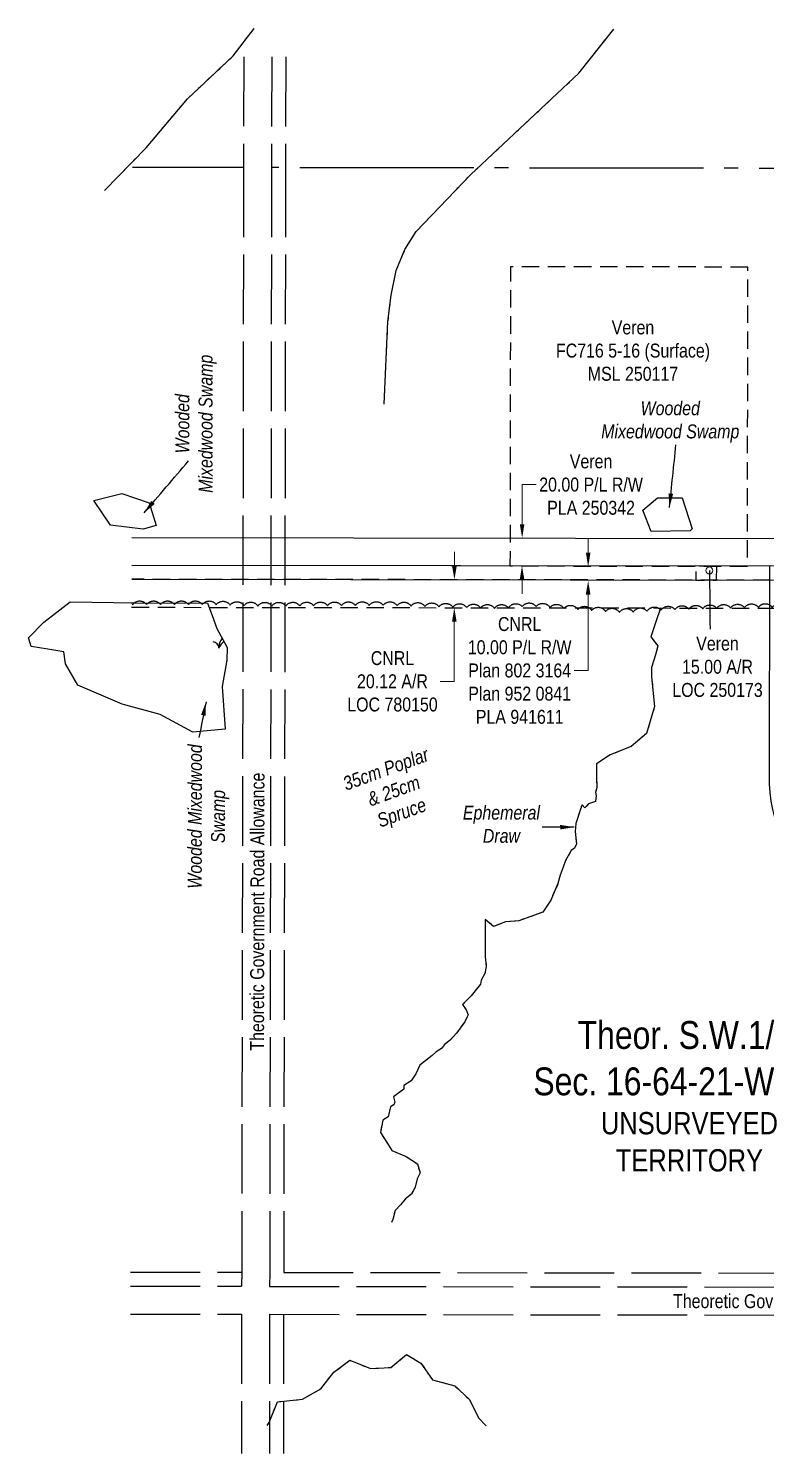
# Model space of a CAD drawing. Extents: x 491646 to 495416, y 6042083 to 6043807.
# Drawn here: x 491646 to 492176, y 6042470 to 6043494 of the extents above; entities that cross this region are included whole.
import ezdxf
from ezdxf.enums import TextEntityAlignment as Align

# ---------------------------------------------------------------- set-up
doc = ezdxf.new("R2010")
doc.units = 0
doc.header["$LTSCALE"] = 5
doc.header["$PDMODE"] = 3
doc.header["$PDSIZE"] = 3.5
for name, pattern in [('0', [1, 1, 0]), ('foc-ACCESSROAD', [3.75, 2.5, -1.25]), ('foc-QUARTERLINE', [33, 25, -3, 2, -3]), ('foc-TOPO', [1, 0.2, -0.8]), ('foc-TOPO-ephemeral', [6.25, 3.125, -0.625, 0.625, -0.625, 0.625, -0.625]), ('foc-UNSURVEYED', [12.5, 10, -2.5]), ('foc-WHEELTRACKS', [2, 0.4, -1.6])]:
    doc.linetypes.add(name, pattern=pattern)
doc.layers.get('Defpoints').update_dxf_attribs({"color": 9})
for name, color, linetype in [('C-AR', 13, 'foc-ACCESSROAD'), ('C-RW', 13, 'Continuous'), ('C-SYMBOL', 7, 'Continuous'), ('C-WS', 13, 'foc-ACCESSROAD'), ('F-AR', 190, 'foc-ACCESSROAD'), ('F-RW', 190, 'Continuous'), ('L-QSEC', 8, 'foc-QUARTERLINE'), ('L-ROAD-T', 7, 'Continuous'), ('L-UNS-T', 3, 'Continuous'), ('L-USEC', 7, 'foc-UNSURVEYED'), ('T-BUSH', 110, '0'), ('T-BUSH-T', 110, 'Continuous'), ('T-DRAW', 143, 'foc-TOPO-ephemeral'), ('T-GENERAL', 48, 'foc-TOPO'), ('T-WATER-P3', 160, 'foc-WHEELTRACKS'), ('T-WATER-T', 170, 'Continuous'), ('WETLAND', 143, 'Continuous'), ('WETLAND-T', 146, 'Continuous')]:
    doc.layers.add(name, color=color, linetype=linetype)
for name, color, linetype, lineweight in [('C-AR-T', 13, 'Continuous', 9), ('C-RW-T', 13, 'Continuous', 9), ('C-WS-T', 13, 'Continuous', 9), ('F-EZE-T', 190, 'Continuous', 9), ('F-RW-T', 190, 'Continuous', 9)]:
    doc.layers.add(name, color=color, linetype=linetype, lineweight=lineweight)
doc.styles.add('175L', font='ARIALN.TTF', dxfattribs={"height": 20})
doc.styles.add('80CG', font='ARIALN.TTF', dxfattribs={"height": 10})
doc.styles.add('80L', font='ARIALN.TTF', dxfattribs={"height": 10})
doc.styles.add('foc-LtypeFont', font='ARIALN.TTF', dxfattribs={"height": 7.35})
doc.linetypes.add('foc-TOPO-flowdirection-NOLINE', pattern='A,0,[">",foc-LtypeFont,S=0.3,R=0,X=0,Y=-0.945],-20,[">",foc-LtypeFont,S=0.3,R=0,X=0,Y=-0.945],0', length=20)
doc.dimstyles.new('Compass 5 000', dxfattribs={"dimscale": 5, "dimtxt": 9, "dimasz": 2, "dimexe": 0.2, "dimexo": 0.0625, "dimgap": 0.5, "dimtad": 0, "dimtih": 1, "dimtoh": 1, "dimzin": 0, "dimdsep": 46, "dimtxsty": '80CG', "dimcen": 0.1, "dimse1": 1, "dimse2": 1, "dimclrd": 256, "dimclrt": 256, "dimaunit": 1, "dimadec": 4, "dimazin": 0, "dimtfac": 0.06, "dimtofl": 0, "dimtmove": 0, "dimatfit": 1, "dimfxl": 0.2, "dimtolj": 1, "dimtzin": 0, "dimlwd": -1, "dimarcsym": 0})

# ---------------------------------------------------------------- blocks, each defined once
blk = doc.blocks.new('MUSK')
at = {"layer": 'T-GENERAL', "linetype": 'Continuous'}
for centre, radius, start, end in [((-0.86, 0.03), 0.856, 357.7915, 88.2897), ((1.86, 0.15), 1.86, 140.732, 184.6871), ((1.91, -0.8), 2.08, 122.4427, 157.2145)]:
    blk.add_arc(centre, radius, start, end, dxfattribs=at)
blk = doc.blocks.new('*D44')
at = {"layer": 'Defpoints', "color": 0, "transparency": 16777216}
for p in [(492152.5, 6043097.5), (491952.1, 6043077.7), (492152.5, 6043077.4)]:
    blk.add_point(p, dxfattribs=at)
at = {"layer": 'F-EZE-T', "transparency": 16777216}
for p, q in [((491952.2, 6043107.9), (491952.2, 6043117.9)), ((491952.1, 6043067.7), (491952, 6043024.8)), ((491952, 6043024.8), (491942, 6043024.8))]:
    blk.add_line(p, q, dxfattribs=at)
for points in [[(491950.5, 6043107.9), (491953.9, 6043107.9), (491952.2, 6043097.9)], [(491950.5, 6043067.7), (491953.8, 6043067.7), (491952.1, 6043077.7)]]:
    blk.add_solid(points, dxfattribs=at)
at = {"layer": 'F-EZE-T', "transparency": 16777216, "insert": (491907.7, 6043024.8), "char_height": 10, "attachment_point": 5, "style": '80CG'}
blk.add_mtext('\\A1;CNRL\\P20.12 A/R\\PLOC 780150', dxfattribs=at)
blk = doc.blocks.new('*D46')
at = {"layer": 'Defpoints', "color": 0, "transparency": 16777216}
for p in [(492029.8, 6043107.2), (492029.7, 6043097.1), (492048.3, 6043097.1)]:
    blk.add_point(p, dxfattribs=at)
at = {"layer": 'F-RW-T', "transparency": 16777216}
for p, q in [((492048.4, 6043117.2), (492048.4, 6043127.2)), ((492048.3, 6043087.1), (492048.2, 6043032.6)), ((492048.2, 6043032.6), (492038.2, 6043032.6))]:
    blk.add_line(p, q, dxfattribs=at)
for points in [[(492046.7, 6043117.2), (492050, 6043117.2), (492048.3, 6043107.2)], [(492046.6, 6043087.1), (492050, 6043087.1), (492048.3, 6043097.1)]]:
    blk.add_solid(points, dxfattribs=at)
at = {"layer": 'F-RW-T', "transparency": 16777216, "insert": (491999.1, 6043032.6), "char_height": 10, "attachment_point": 5, "style": '80CG'}
blk.add_mtext('\\A1;CNRL\\P10.00 P/L R/W\\PPlan 802 3164\\PPlan 952 0841\\PPLA 941611', dxfattribs=at)
blk = doc.blocks.new('*D47')
at = {"layer": 'C-RW-T', "transparency": 16777216}
for p, q in [((492000.9, 6043137.8), (492000.9, 6043166.2)), ((492000.9, 6043166.2), (492010.9, 6043166.2)), ((492000.8, 6043097.8), (492000.8, 6043087.8))]:
    blk.add_line(p, q, dxfattribs=at)
for points in [[(491999.2, 6043137.8), (492002.5, 6043137.8), (492000.9, 6043127.8)], [(491999.1, 6043097.8), (492002.5, 6043097.8), (492000.8, 6043107.8)]]:
    blk.add_solid(points, dxfattribs=at)
at = {"layer": 'Defpoints', "color": 0, "transparency": 16777216}
for p in [(491987.5, 6043127.8), (492000.9, 6043127.8), (491987.5, 6043107.8)]:
    blk.add_point(p, dxfattribs=at)
at = {"layer": 'C-RW-T', "transparency": 16777216, "insert": (492050.4, 6043166.2), "char_height": 10, "attachment_point": 5, "style": '80CG'}
blk.add_mtext('\\A1;Veren\\P20.00 P/L R/W\\PPLA 250342', dxfattribs=at)

msp = doc.modelspace()

# ---------------------------------------------------------------- linework, layer by layer
at = {"layer": 'C-AR', "flags": 128}
msp.add_lwpolyline([(492140.658, 6043107.591), (492125.666, 6043107.616), (492125.649, 6043097.638), (492140.642, 6043097.619)], close=True, dxfattribs=at)
at = {"layer": 'C-RW'}
msp.add_lwpolyline([(491720.367, 6043128.173), (492198.786, 6043127.499), (492198.546, 6042957.15, 0.43286576), (492304.535, 6042857.101), (492478.537, 6042856.835), (492478.81, 6042975.454), (492448.899, 6042975.437), (492448.888, 6042995.427), (492498.839, 6042995.455), (492498.532, 6042836.805), (492305.104, 6042837.113, -0.43125858), (492178.556, 6042957.192), (492178.768, 6043107.537), (491720.333, 6043108.184)], format="xyb", dxfattribs=at)
at = {"layer": 'C-WS', "flags": 128}
msp.add_lwpolyline([(492163.107, 6043322.591), (491992.495, 6043322.869), (491992.145, 6043107.801), (492162.756, 6043107.523)], close=True, dxfattribs=at)
at = {"layer": 'F-AR', "flags": 128}
msp.add_lwpolyline([(491720.281, 6043078.083), (492192.786, 6043077.416), (492326.168, 6043076.926), (492698.167, 6043076.749), (492699.964, 6043096.853), (492326.194, 6043097.335), (492192.814, 6043097.523), (491720.315, 6043098.189)], dxfattribs=at)
at = {"layer": 'F-RW', "flags": 128}
msp.add_lwpolyline([(491720.315, 6043098.189), (492192.814, 6043097.523), (492326.194, 6043097.335), (492517.005, 6043097.089), (492517.018, 6043107.083), (492326.207, 6043107.329), (492192.828, 6043107.518), (491720.333, 6043108.184)], dxfattribs=at)
at = {"layer": 'L-QSEC'}
for p, q in [((491800.706, 6043394.09), (491720.823, 6043394.202)), ((492626.095, 6043392.897), (491820.823, 6043394.061))]:
    msp.add_line(p, q, dxfattribs=at)
at = {"layer": 'L-USEC'}
for p, q in [((491800.843, 6043473.766), (491800.706, 6043394.09)), ((491820.959, 6043473.653), (491820.823, 6043394.056)), ((491831.022, 6043473.596), (491830.886, 6043394.038)), ((491800.706, 6043394.09), (491799.345, 6042600.036)), ((491820.823, 6043394.056), (491819.462, 6042600.002)), ((491830.886, 6043394.038), (491829.525, 6042599.985)), ((491719.462, 6042600.17), (491799.336, 6042600.057)), ((491799.345, 6042600.036), (491799.328, 6042589.994)), ((491799.337, 6042600.057), (491799.345, 6042600.057)), ((491819.462, 6042600.002), (491819.444, 6042589.965)), ((491829.525, 6042600.014), (492624.877, 6042598.871)), ((491719.445, 6042590.106), (491799.322, 6042589.994)), ((491799.323, 6042589.994), (491799.328, 6042589.994)), ((491819.444, 6042589.965), (492624.862, 6042588.808)), ((491719.41, 6042569.99), (491799.294, 6042569.877)), ((491799.293, 6042569.877), (491799.122, 6042469.861)), ((491819.41, 6042569.849), (491819.239, 6042469.832)), ((491819.41, 6042569.849), (492624.833, 6042568.691)), ((491829.473, 6042569.834), (491829.302, 6042469.818))]:
    msp.add_line(p, q, dxfattribs=at)
at = {"layer": 'T-BUSH', "flags": 128}
msp.add_lwpolyline([(491720.286, 6043080.88, -0.04815008), (491721.048, 6043079.989, -0.52056705), (491731.048, 6043079.995, -0.52056705), (491741.048, 6043080.001, -0.52056705), (491751.048, 6043080.008, -0.52056705), (491761.048, 6043080.014, -0.52056705), (491771.048, 6043080.02, -0.52056705), (491781.047, 6043079.937, -0.52056705), (491791.042, 6043079.619, -0.52056705), (491801.037, 6043079.3, -0.52056705), (491811.032, 6043078.982, -0.52056705), (491821.03, 6043078.963, -0.52056705), (491831.03, 6043079.026, -0.52056705), (491841.03, 6043079.089, -0.52056705), (491851.03, 6043079.153, -0.52056705), (491861.03, 6043079.216, -0.52056705), (491871.029, 6043079.279, -0.52056705), (491881.029, 6043079.342, -0.52056705), (491891.029, 6043079.405, -0.52056705), (491901.029, 6043079.468, -0.52056705), (491911.026, 6043079.25, -0.52056705), (491921.022, 6043078.968, -0.52056705), (491931.018, 6043078.685, -0.52056705), (491941.014, 6043078.403, -0.52056705), (491951.01, 6043078.121, -0.52056705), (491961.006, 6043077.838, -0.52056705), (491971.002, 6043077.556, -0.52056705), (491980.998, 6043077.273, -0.52056705), (491990.974, 6043077.492, -0.52056705), (492000.916, 6043078.563, -0.52056705), (492010.878, 6043078.591, -0.52056705), (492020.853, 6043077.889, -0.52056705), (492030.829, 6043077.187, -0.52056705), (492040.804, 6043076.485, -0.52056705), (492050.779, 6043075.783, -0.52056705), (492060.755, 6043075.082, -0.52056705), (492070.73, 6043074.38, -0.52056705), (492080.708, 6043074.64, -0.52056705), (492090.688, 6043075.283, -0.52056705), (492100.667, 6043075.925, -0.52056705), (492110.655, 6043076.386, -0.52056705), (492120.651, 6043076.675, -0.52056705), (492130.646, 6043076.963, -0.52056705), (492140.642, 6043077.252, -0.52056705), (492150.639, 6043077.507, -0.52056705), (492160.636, 6043077.752, -0.52056705), (492170.633, 6043077.997, -0.52056705), (492180.629, 6043078.014, -0.52056705), (492190.625, 6043077.718, -0.52056705), (492200.621, 6043077.422, -0.52056705), (492210.616, 6043077.125, -0.52056705), (492220.612, 6043076.829, -0.52056705), (492230.607, 6043076.533, -0.52056705), (492240.603, 6043076.236, -0.52056705), (492250.599, 6043075.94, -0.52056705), (492260.594, 6043075.644, -0.52056705), (492270.59, 6043075.348, -0.52056705), (492275.014, 6043070.303, -0.52056705), (492274.01, 6043060.372, -0.52056705), (492274.243, 6043050.374, -0.52056705), (492274.475, 6043040.377, -0.52056705), (492273.223, 6043030.515, -0.52056705), (492266.408, 6043023.944, -0.11501964), (492265.723, 6043021.259)], format="xyb", dxfattribs=at)
at = {"layer": 'T-WATER-P3', "flags": 128}
for points in [[(491720.83, 6043398.221), (491730.703, 6043408.311), (491760.365, 6043443.591), (491793.245, 6043474.498), (491808.282, 6043494.079)], [(491720.83, 6043398.221), (491730.703, 6043408.311), (491760.365, 6043443.591), (491793.245, 6043474.498), (491808.282, 6043494.079)], [(491901.669, 6043224.104), (491904.447, 6043283.473), (491906.765, 6043302.435), (491910.367, 6043320.212), (491916.637, 6043335.137), (491924.701, 6043348.08), (491963.93, 6043389.163), (492041.588, 6043461.866), (492066.68, 6043493.706)], [(491700.73, 6043377.68), (491730.703, 6043408.311), (491760.365, 6043443.591), (491792.517, 6043473.813)], [(491700.73, 6043377.68), (491730.703, 6043408.311), (491760.365, 6043443.591), (491792.517, 6043473.813)], [(491901.669, 6043224.104), (491904.447, 6043283.473), (491906.765, 6043302.435), (491910.367, 6043320.212), (491916.637, 6043335.137), (491924.701, 6043348.08), (491963.93, 6043389.163), (492041.588, 6043461.866), (492049.858, 6043472.36)], [(491817.739, 6042489.968), (491819.083, 6042492.189), (491825.111, 6042507.062), (491843.07, 6042508.8), (491856.244, 6042516.406), (491865.53, 6042528.164), (491877.112, 6042536.785), (491891.811, 6042530.824), (491906.559, 6042531.709), (491917.743, 6042540.941), (491928.171, 6042534.825), (491936.416, 6042522.773), (491952.434, 6042518.511), (491963.036, 6042508.664), (491969.56, 6042495.41), (491974.971, 6042489.742)], [(491817.739, 6042489.968), (491819.083, 6042492.189), (491825.111, 6042507.062), (491843.07, 6042508.8), (491856.244, 6042516.406), (491865.53, 6042528.164), (491877.112, 6042536.785), (491891.811, 6042530.824), (491906.559, 6042531.709), (491917.743, 6042540.941), (491928.171, 6042534.825), (491936.416, 6042522.773), (491952.434, 6042518.511), (491963.036, 6042508.664), (491969.56, 6042495.41), (491974.971, 6042489.742)], [(491822.27, 6042500.051), (491825.111, 6042507.062), (491843.07, 6042508.8), (491856.244, 6042516.406), (491865.53, 6042528.164), (491877.112, 6042536.785), (491891.811, 6042530.824), (491906.559, 6042531.709), (491917.743, 6042540.941), (491928.171, 6042534.825), (491936.416, 6042522.773), (491952.434, 6042518.511), (491963.036, 6042508.664), (491967.378, 6042499.842)], [(491822.27, 6042500.051), (491825.111, 6042507.062), (491843.07, 6042508.8), (491856.244, 6042516.406), (491865.53, 6042528.164), (491877.112, 6042536.785), (491891.811, 6042530.824), (491906.559, 6042531.709), (491917.743, 6042540.941), (491928.171, 6042534.825), (491936.416, 6042522.773), (491952.434, 6042518.511), (491963.036, 6042508.664), (491967.378, 6042499.842)]]:
    msp.add_lwpolyline(points, dxfattribs=at)
at = {"layer": 'T-WATER-P3', "linetype": 'foc-TOPO-flowdirection-NOLINE', "flags": 128}
for points in [[(491720.83, 6043398.221), (491730.703, 6043408.311), (491760.365, 6043443.591), (491793.245, 6043474.498), (491808.282, 6043494.079)], [(491720.83, 6043398.221), (491730.703, 6043408.311), (491760.365, 6043443.591), (491793.245, 6043474.498), (491808.282, 6043494.079)], [(491901.669, 6043224.104), (491904.447, 6043283.473), (491906.765, 6043302.435), (491910.367, 6043320.212), (491916.637, 6043335.137), (491924.701, 6043348.08), (491963.93, 6043389.163), (492041.588, 6043461.866), (492066.68, 6043493.706)], [(491700.73, 6043377.68), (491730.703, 6043408.311), (491760.365, 6043443.591), (491792.517, 6043473.813)], [(491700.73, 6043377.68), (491730.703, 6043408.311), (491760.365, 6043443.591), (491792.517, 6043473.813)], [(491817.739, 6042489.968), (491819.083, 6042492.189), (491825.111, 6042507.062), (491843.07, 6042508.8), (491856.244, 6042516.406), (491865.53, 6042528.164), (491877.112, 6042536.785), (491891.811, 6042530.824), (491906.559, 6042531.709), (491917.743, 6042540.941), (491928.171, 6042534.825), (491936.416, 6042522.773), (491952.434, 6042518.511), (491963.036, 6042508.664), (491969.56, 6042495.41), (491974.971, 6042489.742)], [(491817.739, 6042489.968), (491819.083, 6042492.189), (491825.111, 6042507.062), (491843.07, 6042508.8), (491856.244, 6042516.406), (491865.53, 6042528.164), (491877.112, 6042536.785), (491891.811, 6042530.824), (491906.559, 6042531.709), (491917.743, 6042540.941), (491928.171, 6042534.825), (491936.416, 6042522.773), (491952.434, 6042518.511), (491963.036, 6042508.664), (491969.56, 6042495.41), (491974.971, 6042489.742)]]:
    msp.add_lwpolyline(points, dxfattribs=at)
at = {"layer": 'WETLAND', "flags": 128}
for points in [[(491728.504, 6043134.131), (491704.995, 6043137.142), (491693.043, 6043154.839), (491713.112, 6043159.741), (491732.899, 6043153.207), (491737.82, 6043136.822), (491728.504, 6043134.131)], [(492098.218, 6043156.738), (492115.809, 6043156.708), (492123.101, 6043134.462), (492121.632, 6043133.002), (492093.484, 6043132.466), (492087.647, 6043147.981), (492092.071, 6043151.646), (492098.218, 6043156.738)], [(491672.646, 6043037.433), (491671.452, 6043045.963), (491660.012, 6043047.858), (491648.048, 6043049.808), (491647.35, 6043052.167), (491646.156, 6043056.208), (491657.185, 6043067.418), (491663.346, 6043072.167), (491675.988, 6043081.911), (491722.722, 6043081.176), (491774.798, 6043081.127), (491778.119, 6043072.167), (491781.55, 6043062.912), (491787.304, 6043052.167), (491788.938, 6043049.115), (491788.679, 6043040.096), (491785.307, 6043021.068), (491787.424, 6042990.376), (491764.141, 6042988.259), (491740.857, 6043000.959), (491713.341, 6043008.368), (491681.591, 6043022.126), (491672.646, 6043037.433)]]:
    msp.add_lwpolyline(points, close=True, dxfattribs=at)

# ---------------------------------------------------------------- block references
at = {"layer": 'T-GENERAL', "color": 1, "xscale": 4.9999999999999, "yscale": 4.9999999999999, "zscale": 4.9999999999999}
msp.add_blockref('MUSK', (491782.909, 6043048.745), dxfattribs=at)

# ---------------------------------------------------------------- texts
at = {"layer": 'C-AR-T', "insert": (492141.248, 6043035.258), "char_height": 10, "attachment_point": 5, "style": '80CG'}
msp.add_mtext('\\A1;Veren\\P15.00 A/R\\PLOC 250173', dxfattribs=at)
at = {"layer": 'C-SYMBOL', "color": 3, "insert": (492117.815, 6042780.635), "char_height": 20, "width": 215.98445, "attachment_point": 2, "style": '175L', "bg_fill": 2}
msp.add_mtext('Theor. S.W.1/4\\PSec. 16-64-21-W.5M.', dxfattribs=at)
at = {"layer": 'C-WS-T', "insert": (492025.459, 6043284.228), "char_height": 9.99479, "attachment_point": 1, "style": '80L'}
msp.add_mtext_dynamic_manual_height_columns('\\pxqc;Veren\\PFC716 5-16 (Surface)\\PMSL 250117', width=110.13125, gutter_width=49.974, heights=[0], dxfattribs=at)
at = {"layer": 'L-ROAD-T', "style": '80L'}
for height, rotation, p in [(9.99481, 89.901791, (491810.552, 6042859.284)), (10, 359.919534, (492209.288, 6042579.237))]:
    msp.add_text('Theoretic Government Road Allowance', height=height, rotation=rotation, dxfattribs=at).set_placement(p, align=Align.MIDDLE_CENTER)
at = {"layer": 'T-BUSH-T', "insert": (491866.284, 6042953.846), "char_height": 9.99481, "attachment_point": 1, "rotation": 20, "style": '80L'}
msp.add_mtext_dynamic_manual_height_columns('\\pxqc;{\\fArial Narrow|b0|i1|c0|p34;35cm Poplar & 25cm Spruce}', width=74.26335, gutter_width=49.974, heights=[0], dxfattribs=at)
at = {"layer": 'T-WATER-T', "insert": (491957.998, 6042935.451), "char_height": 10, "attachment_point": 1, "style": '80L'}
msp.add_mtext_dynamic_manual_height_columns('\\pxqc;{\\fArial Narrow|b0|i1|c0|p34;Ephemeral Draw}', width=55.97995, gutter_width=50, heights=[0], dxfattribs=at)
at = {"layer": 'WETLAND-T', "attachment_point": 1, "style": '80L'}
for s, insert, char_height, width, rotation in [('\\pxqc;{\\fArial Narrow|b0|i1|c0|p34;Wooded Mixedwood Swamp}', (491751.716, 6043160.416), 9.99479, 99.12062, 90), ('\\pxqc;{\\fArial Narrow|b0|i1|c0|p34;Wooded Mixedwood\\PSwamp}', (491760.605, 6042875.46), 10, 104.45198, 89.901797)]:
    msp.add_mtext(s, dxfattribs=dict(at, insert=insert, char_height=char_height, width=width, rotation=rotation))
at = {"layer": 'WETLAND-T', "insert": (492057.762, 6043226.133), "char_height": 9.99479, "width": 99.12062, "attachment_point": 1, "style": '80L'}
msp.add_mtext('\\pxqc;{\\fArial Narrow|b0|i1|c0|p34;Wooded Mixedwood Swamp}', dxfattribs=at)

# ---------------------------------------------------------------- dimensions: what is measured, and where the dimension line sits
at = {"layer": 'C-RW-T', "color": 4}
dim = msp.add_linear_dim(base=(492000.853, 6043127.778), p1=(491987.477, 6043107.807), p2=(491987.505, 6043127.797), angle=89.919195, text='Veren\\P20.00 P/L R/W\\PPLA 250342', dimstyle='Compass 5 000', dxfattribs=at)
dim.commit()
dim.dimension.update_dxf_attribs({"geometry": '*D47', "text_midpoint": (492050.443, 6043166.248), "dimtype": 161})
at = {"layer": 'F-EZE-T'}
dim = msp.add_linear_dim(base=(491952.136, 6043077.745), p1=(492152.495, 6043097.53), p2=(492152.458, 6043077.38), angle=269.895737, text='CNRL\\P20.12 A/R\\PLOC 780150', dimstyle='Compass 5 000', dxfattribs=at)
dim.commit()
dim.dimension.update_dxf_attribs({"geometry": '*D44', "text_midpoint": (491907.749, 6043024.841), "dimtype": 161})
at = {"layer": 'F-RW-T'}
dim = msp.add_linear_dim(base=(492048.328, 6043097.081), p1=(492029.757, 6043107.195), p2=(492029.739, 6043097.114), angle=269.897622, text='CNRL\\P10.00 P/L R/W\\PPlan 802 3164\\PPlan 952 0841\\PPLA 941611', dimstyle='Compass 5 000', dxfattribs=at)
dim.commit()
dim.dimension.update_dxf_attribs({"geometry": '*D46', "text_midpoint": (491999.13, 6043032.627), "dimtype": 161})

# ---------------------------------------------------------------- leaders
at = {"layer": 'C-AR-T', "path_type": 1}
msp.add_leader([(492135.478, 6043104.524), (492135.902, 6043062.447)], dimstyle='Compass 5 000', override={"dimasz": 1, "dimgap": 0.5, "dimtad": 0, "dimldrblk": 'DotBlank'}, dxfattribs=at)
at = {"layer": 'T-WATER-T', "path_type": 1}
msp.add_leader([(492038.197, 6042920.048), (492015.361, 6042919.905)], dimstyle='Compass 5 000', override={"dimgap": 0.5, "dimtad": 0}, dxfattribs=at)
at = {"layer": 'WETLAND-T', "path_type": 1}
for points in [[(492106.741, 6043149.798), (492111.413, 6043194.843)], [(491729.193, 6043145.907), (491761.109, 6043183.22)], [(491773.712, 6043010.206), (491768.616, 6042984.4)]]:
    msp.add_leader(points, dimstyle='Compass 5 000', override={"dimgap": 0.5, "dimtad": 0}, dxfattribs=at)

# ---------------------------------------------------------------- next in the draw order: texts
at = {"layer": 'L-UNS-T', "color": 3, "insert": (492121.084, 6042693.786), "char_height": 16, "attachment_point": 5, "style": '80L', "bg_fill": 3, "box_fill_scale": 1.15, "bg_fill_color": 256, "bg_fill_true_color": 256, "bg_fill_transparency": 0}
msp.add_mtext_dynamic_manual_height_columns('\\pxqc;UNSURVEYED TERRITORY', width=126.41375, gutter_width=47.5, heights=[0], dxfattribs=at)

# ---------------------------------------------------------------- next in the draw order: linework, layer by layer
at = {"layer": 'T-DRAW', "flags": 128}
msp.add_lwpolyline([(492100.414, 6043077.421), (492096.845, 6043067.679), (492093.295, 6043056.792), (492098.431, 6043050.301), (492096.765, 6043043.892), (492093.902, 6043034.822), (492093.916, 6043028.136), (492096.071, 6043006.685), (492090.239, 6042987.435), (492079.192, 6042977.93), (492064.049, 6042971.889), (492054.33, 6042965.468), (492054.22, 6042961.841), (492054.355, 6042955.037), (492054.576, 6042948.396), (492053.633, 6042945.119), (492054.067, 6042942.539), (492053.615, 6042938.502), (492049.958, 6042937.263), (492048.65, 6042936.734), (492045.83, 6042933.889), (492044.049, 6042936.019), (492042.802, 6042932.892), (492039.507, 6042922.536), (492039.026, 6042916.885), (492039.818, 6042907.874), (492038.424, 6042904.813), (492036.176, 6042903.245), (492032.112, 6042895.94), (492030.238, 6042891.336), (492028.145, 6042885.464), (492026.637, 6042879.498), (492021.393, 6042867.504), (492015.862, 6042858.9), (491998.544, 6042852.775), (491988.964, 6042851.915), (491980.339, 6042848.694), (491974.208, 6042853.723), (491974.41, 6042826.698), (491975.131, 6042819.865), (491974.042, 6042814.859), (491971.495, 6042809.925), (491970.84, 6042807.263), (491964.316, 6042798.89), (491958.019, 6042792.466), (491960.534, 6042788.642), (491961.97, 6042785.072), (491961.474, 6042783.6), (491959.608, 6042780.091), (491953.806, 6042772.044), (491949.17, 6042766.95), (491945.124, 6042763.684), (491942.841, 6042760.908), (491938.996, 6042758.504), (491936.247, 6042755.94), (491927.378, 6042749.058), (491924.6, 6042742.628), (491921.191, 6042737.751), (491915.766, 6042734.278), (491915.761, 6042731.806), (491908.527, 6042726.27), (491909.339, 6042722.416), (491908.696, 6042720.533), (491906.382, 6042718.933), (491904.52, 6042711.793), (491900.708, 6042709.407), (491898.981, 6042700.638), (491904.22, 6042692.585), (491907.232, 6042687.678), (491917.46, 6042683.342), (491925.619, 6042678.044), (491927.69, 6042671.526), (491925.513, 6042667.179), (491924.005, 6042661.203), (491921.29, 6042656.339), (491916.961, 6042652.756), (491913.526, 6042648.649), (491909.537, 6042644.516), (491908.05, 6042638.032), (491906.891, 6042635.837)], dxfattribs=at)
at = {"layer": 'T-DRAW', "linetype": 'foc-TOPO-flowdirection-NOLINE', "flags": 128}
msp.add_lwpolyline([(492100.414, 6043077.421), (492096.845, 6043067.679), (492093.295, 6043056.792), (492098.431, 6043050.301), (492096.765, 6043043.892), (492093.902, 6043034.822), (492093.916, 6043028.136), (492096.071, 6043006.685), (492090.239, 6042987.435), (492079.192, 6042977.93), (492064.049, 6042971.889), (492054.33, 6042965.468), (492054.22, 6042961.841), (492054.355, 6042955.037), (492054.576, 6042948.396), (492053.633, 6042945.119), (492054.067, 6042942.539), (492053.615, 6042938.502), (492049.958, 6042937.263), (492048.65, 6042936.734), (492045.83, 6042933.889), (492044.049, 6042936.019), (492042.802, 6042932.892), (492039.507, 6042922.536), (492039.026, 6042916.885), (492039.818, 6042907.874), (492038.424, 6042904.813), (492036.176, 6042903.245), (492032.112, 6042895.94), (492030.238, 6042891.336), (492028.145, 6042885.464), (492026.637, 6042879.498), (492021.393, 6042867.504), (492015.862, 6042858.9), (491998.544, 6042852.775), (491988.964, 6042851.915), (491980.339, 6042848.694), (491974.208, 6042853.723), (491974.41, 6042826.698), (491975.131, 6042819.865), (491974.042, 6042814.859), (491971.495, 6042809.925), (491970.84, 6042807.263), (491964.316, 6042798.89), (491958.019, 6042792.466), (491960.534, 6042788.642), (491961.97, 6042785.072), (491961.474, 6042783.6), (491959.608, 6042780.091), (491953.806, 6042772.044), (491949.17, 6042766.95), (491945.124, 6042763.684), (491942.841, 6042760.908), (491938.996, 6042758.504), (491936.247, 6042755.94), (491927.378, 6042749.058), (491924.6, 6042742.628), (491921.191, 6042737.751), (491915.766, 6042734.278), (491915.761, 6042731.806), (491908.527, 6042726.27), (491909.339, 6042722.416), (491908.696, 6042720.533), (491906.382, 6042718.933), (491904.52, 6042711.793), (491900.708, 6042709.407), (491898.981, 6042700.638), (491904.22, 6042692.585), (491907.232, 6042687.678), (491917.46, 6042683.342), (491925.619, 6042678.044), (491927.69, 6042671.526), (491925.513, 6042667.179), (491924.005, 6042661.203), (491921.29, 6042656.339), (491916.961, 6042652.756), (491913.526, 6042648.649), (491909.537, 6042644.516), (491908.05, 6042638.032), (491906.891, 6042635.837)], dxfattribs=at)

doc.saveas('drawing.dxf')
